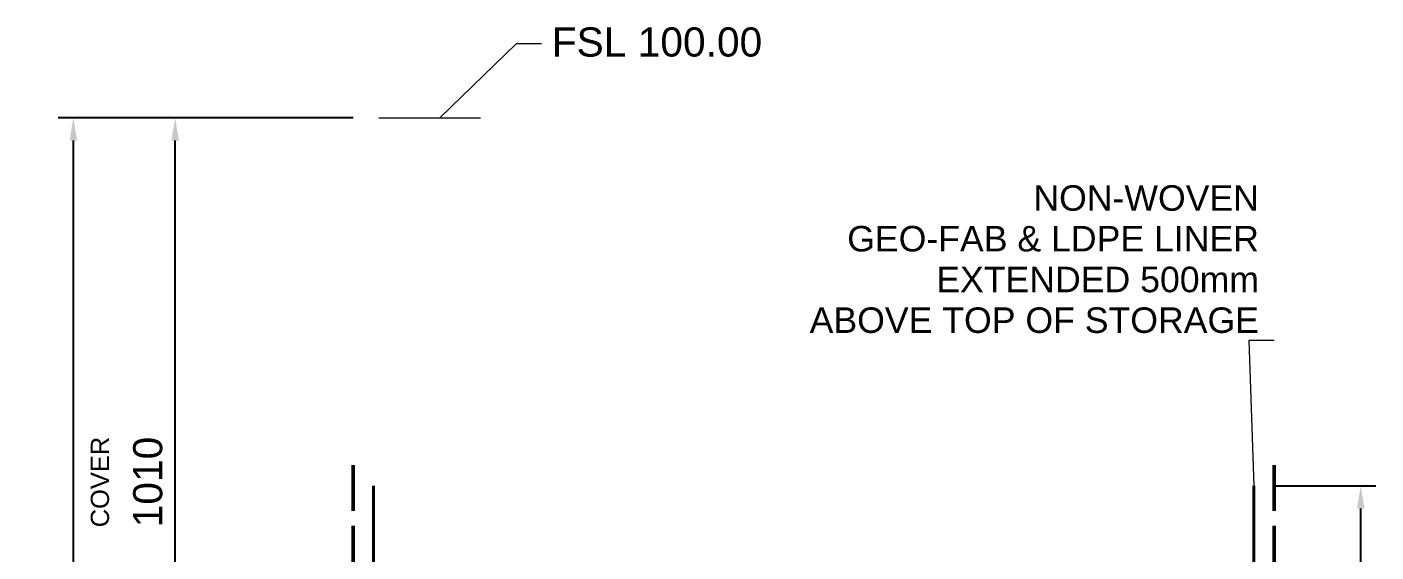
# Model space of a CAD drawing. Header units: millimetres. Extents: x -599 to 1355, y -853 to 3126.
# Drawn here: x -516 to 1355, y 2398 to 3126 of the extents above; entities that cross this region are included whole.
import ezdxf
from ezdxf.enums import TextEntityAlignment as Align

# ---------------------------------------------------------------- set-up
doc = ezdxf.new("R2010")
doc.units = ezdxf.units.MM
doc.linetypes.add('DASH_99_21', pattern=[119.944444, 98.777778, -21.166667])
for name, color, linetype in [('ANNOTATIONS', 7, 'Continuous'), ('DIMENSIONS', 7, 'Continuous'), ('GEOFAB', 5, 'Continuous'), ('LEADERS', 7, 'Continuous')]:
    doc.layers.add(name, color=color, linetype=linetype)
doc.styles.add('ARIAL', font='arial.ttf')
doc.dimstyles.get("Standard").update_dxf_attribs({"dimtxt": 2.5, "dimasz": 2.5, "dimexe": 1.25, "dimexo": 0.625, "dimtad": 1, "dimcen": 2.5, "dimazin": 3, "dimtfac": 1, "dimtmove": 0, "dimatfit": 3})

msp = doc.modelspace()

# ---------------------------------------------------------------- linework, layer by layer
at = {"layer": 'ANNOTATIONS', "lineweight": 20}
msp.add_line((-28.2, 3000), (112.9, 3000), dxfattribs=at)
at = {"layer": 'GEOFAB', "color": 5, "linetype": 'DASH_99_21', "lineweight": 50}
for p, q in [((-63.5, -63.5), (-63.5, 2518.2)), ((1213.5, -63.5), (1213.5, 2518.2))]:
    msp.add_line(p, q, dxfattribs=at)
at = {"layer": 'GEOFAB', "color": 6, "lineweight": 40}
for p, q in [((-35.3, -35.3), (-35.3, 2490)), ((1185.3, -35.3), (1185.3, 2490))]:
    msp.add_line(p, q, dxfattribs=at)
at = {"layer": 'LEADERS', "lineweight": 18}
for p, q in [((162.3, 3102.3), (56.4, 3000)), ((197.6, 3102.3), (162.3, 3102.3)), ((1213.5, 2691.1), (1178.2, 2691.1)), ((1178.2, 2691.1), (1185.3, 2490))]:
    msp.add_line(p, q, dxfattribs=at)

# ---------------------------------------------------------------- texts
at = {"layer": 'ANNOTATIONS', "style": 'ARIAL'}
msp.add_text('FSL 100.00', height=40.41, dxfattribs=at).set_placement((211.7, 3084.7))
for s, height, p in [('NON-WOVEN', 35.36, (1192.3, 2871)), ('GEO-FAB & LDPE LINER', 35.362, (1192.3, 2814.6)), ('EXTENDED 500mm', 35.362, (1192.3, 2758.1)), ('ABOVE TOP OF STORAGE', 35.362, (1192.3, 2701.7))]:
    msp.add_text(s, height=height, dxfattribs=at).set_placement(p, align=Align.RIGHT)
at = {"layer": 'DIMENSIONS', "style": 'ARIAL'}
msp.add_text('COVER', height=25.26, rotation=90, dxfattribs=at).set_placement((-402.2, 2495), align=Align.CENTER)

# ---------------------------------------------------------------- dimensions: what is measured, and where the dimension line sits
at = {"layer": 'DIMENSIONS'}
for base, p1, p2 in [((-451.6, 0), (-63.5, 0), (-63.5, 3000)), ((-310.4, 1990), (-63.5, 1990), (-63.5, 3000)), ((1333.4, 1990), (1213.5, 1990), (1213.5, 2490))]:
    msp.add_linear_dim(base=base, p1=p1, p2=p2, angle=90, dimstyle='Standard', override={"dimtxt": 40.414222, "dimasz": 31.75, "dimexe": 21.166667, "dimexo": 0, "dimgap": 17.638889, "dimtad": 1, "dimtih": 0, "dimtoh": 0, "dimdec": 0, "dimtxsty": 'ARIAL', "dimclrd": 7, "dimclre": 7, "dimclrt": 7}, dxfattribs=at).render()

doc.saveas('drawing.dxf')
